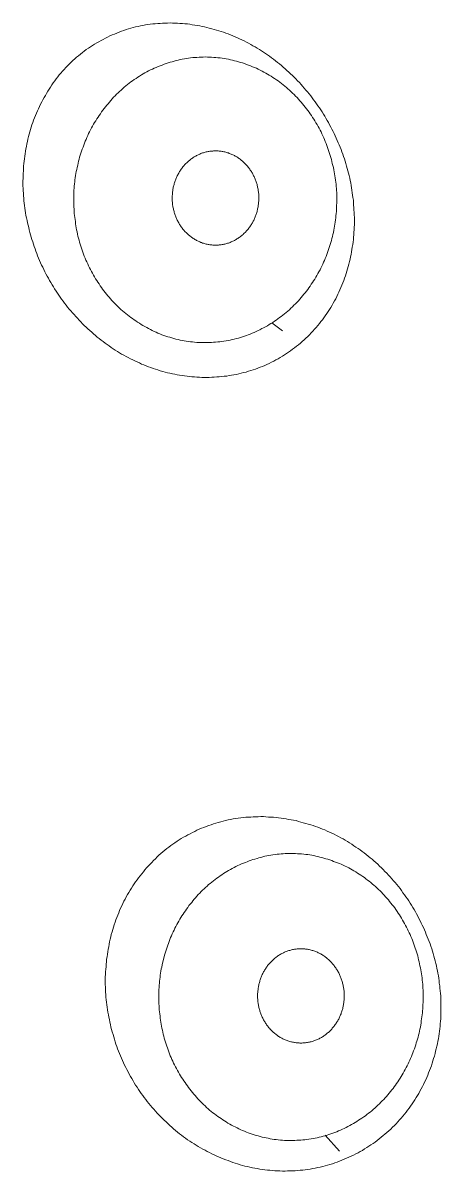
# Model space of a CAD drawing. Extents: x -5208 to -4788, y -2139 to -1842.
# Drawn here: x -4984.87 to -4980.39, y -2042.91 to -2030.6 of the extents above; entities that cross this region are included whole.
import ezdxf

# ---------------------------------------------------------------- set-up
doc = ezdxf.new("R2010")
doc.units = 0
doc.header["$LTSCALE"] = 7
doc.layers.add('Trimetric', color=7, linetype='CONTINUOUS')

msp = doc.modelspace()

# ---------------------------------------------------------------- linework, layer by layer
at = {"layer": 'Trimetric', "color": 0, "linetype": 'Continuous', "lineweight": 18}
for points in [[(-4983.109, -2030.61), (-4983.135, -2030.609), (-4983.162, -2030.607), (-4983.188, -2030.606), (-4983.215, -2030.604), (-4983.241, -2030.603), (-4983.268, -2030.601), (-4983.294, -2030.6), (-4983.321, -2030.602), (-4983.347, -2030.603), (-4983.374, -2030.604), (-4983.401, -2030.605), (-4983.427, -2030.607), (-4983.454, -2030.608), (-4983.48, -2030.611), (-4983.506, -2030.614), (-4983.533, -2030.618), (-4983.559, -2030.622), (-4983.585, -2030.627), (-4983.611, -2030.632), (-4983.637, -2030.637), (-4983.663, -2030.643), (-4983.689, -2030.65), (-4983.715, -2030.657), (-4983.74, -2030.664), (-4983.766, -2030.672), (-4983.791, -2030.68), (-4983.816, -2030.69), (-4983.84, -2030.7), (-4983.865, -2030.71), (-4983.89, -2030.719), (-4983.914, -2030.729), (-4983.939, -2030.739), (-4983.963, -2030.751), (-4983.987, -2030.763), (-4984.01, -2030.776), (-4984.033, -2030.788), (-4984.057, -2030.801), (-4984.08, -2030.814), (-4984.103, -2030.827), (-4984.126, -2030.841), (-4984.148, -2030.855), (-4984.17, -2030.87), (-4984.192, -2030.886), (-4984.213, -2030.902), (-4984.234, -2030.918), (-4984.255, -2030.934), (-4984.275, -2030.951), (-4984.296, -2030.968), (-4984.316, -2030.986), (-4984.335, -2031.004), (-4984.355, -2031.022), (-4984.374, -2031.041), (-4984.392, -2031.06), (-4984.411, -2031.079), (-4984.429, -2031.098), (-4984.447, -2031.118), (-4984.464, -2031.138), (-4984.481, -2031.158), (-4984.498, -2031.179), (-4984.514, -2031.2), (-4984.53, -2031.221), (-4984.546, -2031.243), (-4984.561, -2031.265), (-4984.576, -2031.287), (-4984.59, -2031.309), (-4984.604, -2031.332), (-4984.617, -2031.355), (-4984.63, -2031.378), (-4984.644, -2031.401), (-4984.657, -2031.424), (-4984.67, -2031.447), (-4984.682, -2031.471), (-4984.692, -2031.495), (-4984.703, -2031.52), (-4984.714, -2031.544), (-4984.725, -2031.568), (-4984.736, -2031.592), (-4984.746, -2031.617), (-4984.756, -2031.642), (-4984.765, -2031.667), (-4984.774, -2031.692), (-4984.781, -2031.717), (-4984.789, -2031.743), (-4984.797, -2031.768), (-4984.804, -2031.794), (-4984.811, -2031.819), (-4984.817, -2031.845), (-4984.823, -2031.871), (-4984.829, -2031.897), (-4984.834, -2031.923), (-4984.839, -2031.949), (-4984.843, -2031.976), (-4984.846, -2032.002), (-4984.85, -2032.028), (-4984.853, -2032.055), (-4984.857, -2032.081), (-4984.86, -2032.108), (-4984.863, -2032.134), (-4984.865, -2032.16), (-4984.866, -2032.187), (-4984.867, -2032.214), (-4984.868, -2032.24), (-4984.869, -2032.267), (-4984.87, -2032.293), (-4984.87, -2032.32), (-4984.87, -2032.346), (-4984.869, -2032.373), (-4984.868, -2032.4), (-4984.866, -2032.426), (-4984.865, -2032.453), (-4984.862, -2032.479), (-4984.86, -2032.506), (-4984.857, -2032.532), (-4984.854, -2032.558), (-4984.85, -2032.585), (-4984.846, -2032.611), (-4984.842, -2032.637), (-4984.838, -2032.664), (-4984.833, -2032.69), (-4984.827, -2032.716), (-4984.821, -2032.742), (-4984.815, -2032.767), (-4984.809, -2032.793), (-4984.803, -2032.819), (-4984.797, -2032.845), (-4984.79, -2032.871), (-4984.782, -2032.896), (-4984.774, -2032.921), (-4984.765, -2032.947), (-4984.757, -2032.972), (-4984.749, -2032.997), (-4984.741, -2033.023), (-4984.732, -2033.048), (-4984.723, -2033.073), (-4984.713, -2033.097), (-4984.703, -2033.122), (-4984.692, -2033.146), (-4984.682, -2033.171), (-4984.671, -2033.195), (-4984.659, -2033.219), (-4984.647, -2033.243), (-4984.636, -2033.267), (-4984.624, -2033.29), (-4984.611, -2033.314), (-4984.598, -2033.337), (-4984.585, -2033.36), (-4984.572, -2033.383), (-4984.559, -2033.406), (-4984.545, -2033.429), (-4984.531, -2033.452), (-4984.516, -2033.474), (-4984.502, -2033.496), (-4984.487, -2033.518), (-4984.472, -2033.54), (-4984.456, -2033.562), (-4984.441, -2033.583), (-4984.425, -2033.604), (-4984.408, -2033.625), (-4984.392, -2033.646), (-4984.375, -2033.667), (-4984.358, -2033.687), (-4984.34, -2033.707), (-4984.322, -2033.727), (-4984.304, -2033.746), (-4984.286, -2033.766), (-4984.268, -2033.785), (-4984.25, -2033.805), (-4984.232, -2033.824), (-4984.213, -2033.843), (-4984.193, -2033.861), (-4984.174, -2033.879), (-4984.154, -2033.896), (-4984.134, -2033.914), (-4984.115, -2033.932), (-4984.095, -2033.95), (-4984.074, -2033.967), (-4984.054, -2033.983), (-4984.033, -2034), (-4984.012, -2034.016), (-4983.99, -2034.032), (-4983.969, -2034.047), (-4983.947, -2034.063), (-4983.925, -2034.078), (-4983.903, -2034.093), (-4983.881, -2034.107), (-4983.858, -2034.121), (-4983.835, -2034.135), (-4983.813, -2034.149), (-4983.789, -2034.162), (-4983.766, -2034.174), (-4983.743, -2034.187), (-4983.719, -2034.199), (-4983.695, -2034.211), (-4983.671, -2034.223), (-4983.647, -2034.234), (-4983.623, -2034.245), (-4983.599, -2034.256), (-4983.574, -2034.266), (-4983.549, -2034.276), (-4983.525, -2034.285), (-4983.5, -2034.294), (-4983.475, -2034.303), (-4983.449, -2034.312), (-4983.424, -2034.32), (-4983.399, -2034.328), (-4983.373, -2034.335), (-4983.347, -2034.342), (-4983.322, -2034.349), (-4983.296, -2034.355), (-4983.27, -2034.361), (-4983.244, -2034.366), (-4983.218, -2034.371), (-4983.192, -2034.376), (-4983.165, -2034.38), (-4983.139, -2034.383), (-4983.113, -2034.387), (-4983.086, -2034.39), (-4983.06, -2034.392), (-4983.033, -2034.395), (-4983.007, -2034.397), (-4982.98, -2034.398), (-4982.954, -2034.399), (-4982.927, -2034.4), (-4982.9, -2034.4), (-4982.874, -2034.399), (-4982.847, -2034.398), (-4982.821, -2034.397), (-4982.794, -2034.395), (-4982.768, -2034.393), (-4982.741, -2034.391), (-4982.715, -2034.388), (-4982.688, -2034.385), (-4982.662, -2034.381), (-4982.636, -2034.377), (-4982.61, -2034.372), (-4982.584, -2034.367), (-4982.558, -2034.361), (-4982.532, -2034.355), (-4982.506, -2034.348), (-4982.48, -2034.342), (-4982.455, -2034.334), (-4982.429, -2034.326), (-4982.404, -2034.319), (-4982.379, -2034.31), (-4982.354, -2034.3), (-4982.329, -2034.291), (-4982.304, -2034.281), (-4982.28, -2034.271), (-4982.256, -2034.26), (-4982.231, -2034.249), (-4982.208, -2034.237), (-4982.184, -2034.225), (-4982.16, -2034.213), (-4982.137, -2034.2), (-4982.114, -2034.187), (-4982.091, -2034.173), (-4982.069, -2034.159), (-4982.047, -2034.144), (-4982.024, -2034.13), (-4982.003, -2034.114), (-4981.981, -2034.098), (-4981.96, -2034.083), (-4981.939, -2034.066), (-4981.918, -2034.049), (-4981.898, -2034.032), (-4981.878, -2034.015), (-4981.858, -2033.997), (-4981.839, -2033.979), (-4981.819, -2033.961), (-4981.8, -2033.942), (-4981.782, -2033.923), (-4981.764, -2033.904), (-4981.746, -2033.884), (-4981.728, -2033.864), (-4981.711, -2033.844), (-4981.694, -2033.823), (-4981.678, -2033.802), (-4981.662, -2033.781), (-4981.646, -2033.76), (-4981.631, -2033.738), (-4981.616, -2033.716), (-4981.601, -2033.694), (-4981.587, -2033.672), (-4981.573, -2033.649), (-4981.559, -2033.626), (-4981.546, -2033.603), (-4981.533, -2033.58), (-4981.52, -2033.556), (-4981.508, -2033.533), (-4981.497, -2033.509), (-4981.485, -2033.485), (-4981.474, -2033.461), (-4981.464, -2033.436), (-4981.453, -2033.412), (-4981.443, -2033.387), (-4981.434, -2033.362), (-4981.425, -2033.337), (-4981.416, -2033.312), (-4981.408, -2033.287), (-4981.4, -2033.261), (-4981.392, -2033.236), (-4981.385, -2033.21), (-4981.379, -2033.185), (-4981.372, -2033.159), (-4981.366, -2033.133), (-4981.36, -2033.107), (-4981.355, -2033.081), (-4981.35, -2033.055), (-4981.346, -2033.029), (-4981.342, -2033.002), (-4981.338, -2032.976), (-4981.334, -2032.95), (-4981.331, -2032.923), (-4981.329, -2032.897), (-4981.326, -2032.87), (-4981.324, -2032.844), (-4981.322, -2032.817), (-4981.321, -2032.791), (-4981.32, -2032.764), (-4981.32, -2032.737), (-4981.32, -2032.711), (-4981.32, -2032.684), (-4981.321, -2032.658), (-4981.323, -2032.631), (-4981.324, -2032.605), (-4981.326, -2032.578), (-4981.328, -2032.552), (-4981.329, -2032.525), (-4981.331, -2032.499), (-4981.335, -2032.472), (-4981.339, -2032.446), (-4981.343, -2032.42), (-4981.347, -2032.393), (-4981.351, -2032.367), (-4981.355, -2032.341), (-4981.359, -2032.315), (-4981.364, -2032.289), (-4981.37, -2032.263), (-4981.376, -2032.237), (-4981.382, -2032.211), (-4981.389, -2032.185), (-4981.396, -2032.159), (-4981.403, -2032.134), (-4981.41, -2032.108), (-4981.418, -2032.083), (-4981.426, -2032.057), (-4981.435, -2032.032), (-4981.443, -2032.007), (-4981.453, -2031.982), (-4981.462, -2031.957), (-4981.472, -2031.933), (-4981.483, -2031.908), (-4981.493, -2031.884), (-4981.504, -2031.86), (-4981.515, -2031.835), (-4981.525, -2031.811), (-4981.536, -2031.786), (-4981.548, -2031.763), (-4981.561, -2031.74), (-4981.573, -2031.716), (-4981.586, -2031.693), (-4981.598, -2031.669), (-4981.611, -2031.646), (-4981.624, -2031.622), (-4981.637, -2031.6), (-4981.651, -2031.577), (-4981.665, -2031.554), (-4981.68, -2031.532), (-4981.695, -2031.51), (-4981.71, -2031.488), (-4981.725, -2031.466), (-4981.741, -2031.445), (-4981.756, -2031.423), (-4981.772, -2031.402), (-4981.788, -2031.381), (-4981.805, -2031.36), (-4981.822, -2031.34), (-4981.839, -2031.319), (-4981.856, -2031.299), (-4981.874, -2031.279), (-4981.891, -2031.259), (-4981.909, -2031.239), (-4981.928, -2031.22), (-4981.946, -2031.201), (-4981.965, -2031.182), (-4981.984, -2031.164), (-4982.003, -2031.145), (-4982.022, -2031.127), (-4982.042, -2031.109), (-4982.062, -2031.091), (-4982.082, -2031.074), (-4982.102, -2031.056), (-4982.122, -2031.039), (-4982.143, -2031.023), (-4982.164, -2031.006), (-4982.185, -2030.99), (-4982.206, -2030.974), (-4982.228, -2030.958), (-4982.249, -2030.943), (-4982.271, -2030.928), (-4982.294, -2030.914), (-4982.316, -2030.899), (-4982.338, -2030.884), (-4982.361, -2030.871), (-4982.384, -2030.857), (-4982.407, -2030.844), (-4982.43, -2030.831), (-4982.453, -2030.818), (-4982.477, -2030.806), (-4982.5, -2030.793), (-4982.524, -2030.782), (-4982.549, -2030.771), (-4982.573, -2030.759), (-4982.597, -2030.749), (-4982.621, -2030.738), (-4982.646, -2030.728), (-4982.671, -2030.718), (-4982.696, -2030.709), (-4982.721, -2030.7), (-4982.746, -2030.691), (-4982.771, -2030.684), (-4982.797, -2030.677), (-4982.822, -2030.67), (-4982.848, -2030.663), (-4982.874, -2030.656), (-4982.899, -2030.649), (-4982.925, -2030.642), (-4982.951, -2030.637), (-4982.977, -2030.632), (-4983.004, -2030.628), (-4983.03, -2030.624), (-4983.056, -2030.619), (-4983.082, -2030.615)], [(-4982.919, -2034.027), (-4982.941, -2034.027), (-4982.964, -2034.026), (-4982.987, -2034.025), (-4983.009, -2034.024), (-4983.031, -2034.022), (-4983.054, -2034.02), (-4983.076, -2034.017), (-4983.099, -2034.014), (-4983.121, -2034.011), (-4983.143, -2034.007), (-4983.165, -2034.003), (-4983.187, -2033.999), (-4983.209, -2033.994), (-4983.231, -2033.988), (-4983.253, -2033.983), (-4983.275, -2033.977), (-4983.296, -2033.97), (-4983.318, -2033.964), (-4983.339, -2033.957), (-4983.361, -2033.949), (-4983.382, -2033.942), (-4983.403, -2033.933), (-4983.424, -2033.925), (-4983.444, -2033.916), (-4983.465, -2033.907), (-4983.485, -2033.896), (-4983.505, -2033.886), (-4983.525, -2033.876), (-4983.545, -2033.865), (-4983.565, -2033.855), (-4983.585, -2033.844), (-4983.604, -2033.832), (-4983.623, -2033.82), (-4983.642, -2033.807), (-4983.661, -2033.795), (-4983.679, -2033.783), (-4983.698, -2033.77), (-4983.716, -2033.757), (-4983.734, -2033.744), (-4983.752, -2033.73), (-4983.77, -2033.715), (-4983.787, -2033.701), (-4983.804, -2033.686), (-4983.821, -2033.671), (-4983.837, -2033.656), (-4983.854, -2033.64), (-4983.87, -2033.625), (-4983.885, -2033.608), (-4983.901, -2033.592), (-4983.917, -2033.576), (-4983.931, -2033.559), (-4983.946, -2033.541), (-4983.96, -2033.524), (-4983.974, -2033.507), (-4983.989, -2033.489), (-4984.003, -2033.472), (-4984.017, -2033.454), (-4984.029, -2033.435), (-4984.042, -2033.417), (-4984.055, -2033.398), (-4984.067, -2033.379), (-4984.08, -2033.361), (-4984.092, -2033.342), (-4984.104, -2033.323), (-4984.115, -2033.303), (-4984.126, -2033.284), (-4984.137, -2033.264), (-4984.148, -2033.244), (-4984.158, -2033.224), (-4984.168, -2033.203), (-4984.177, -2033.183), (-4984.187, -2033.162), (-4984.196, -2033.142), (-4984.204, -2033.121), (-4984.213, -2033.1), (-4984.221, -2033.079), (-4984.229, -2033.058), (-4984.236, -2033.037), (-4984.244, -2033.015), (-4984.25, -2032.994), (-4984.257, -2032.972), (-4984.264, -2032.951), (-4984.27, -2032.929), (-4984.276, -2032.907), (-4984.281, -2032.885), (-4984.286, -2032.864), (-4984.291, -2032.841), (-4984.296, -2032.819), (-4984.3, -2032.797), (-4984.303, -2032.775), (-4984.306, -2032.753), (-4984.309, -2032.73), (-4984.312, -2032.708), (-4984.315, -2032.686), (-4984.318, -2032.663), (-4984.321, -2032.641), (-4984.322, -2032.618), (-4984.323, -2032.596), (-4984.324, -2032.573), (-4984.325, -2032.551), (-4984.326, -2032.528), (-4984.327, -2032.506), (-4984.327, -2032.483), (-4984.327, -2032.461), (-4984.326, -2032.438), (-4984.326, -2032.416), (-4984.324, -2032.393), (-4984.323, -2032.371), (-4984.321, -2032.348), (-4984.319, -2032.326), (-4984.316, -2032.303), (-4984.314, -2032.281), (-4984.311, -2032.259), (-4984.307, -2032.236), (-4984.303, -2032.214), (-4984.299, -2032.192), (-4984.294, -2032.17), (-4984.289, -2032.148), (-4984.284, -2032.126), (-4984.279, -2032.104), (-4984.274, -2032.082), (-4984.269, -2032.06), (-4984.263, -2032.039), (-4984.256, -2032.017), (-4984.249, -2031.996), (-4984.242, -2031.974), (-4984.235, -2031.953), (-4984.227, -2031.932), (-4984.22, -2031.91), (-4984.212, -2031.889), (-4984.204, -2031.868), (-4984.195, -2031.848), (-4984.186, -2031.827), (-4984.177, -2031.806), (-4984.167, -2031.786), (-4984.157, -2031.766), (-4984.146, -2031.746), (-4984.136, -2031.726), (-4984.125, -2031.706), (-4984.114, -2031.686), (-4984.103, -2031.667), (-4984.091, -2031.648), (-4984.079, -2031.629), (-4984.066, -2031.61), (-4984.053, -2031.592), (-4984.041, -2031.573), (-4984.028, -2031.554), (-4984.015, -2031.536), (-4984.002, -2031.518), (-4983.987, -2031.5), (-4983.973, -2031.483), (-4983.959, -2031.466), (-4983.944, -2031.449), (-4983.93, -2031.431), (-4983.915, -2031.414), (-4983.9, -2031.397), (-4983.884, -2031.381), (-4983.868, -2031.365), (-4983.852, -2031.35), (-4983.836, -2031.334), (-4983.819, -2031.319), (-4983.802, -2031.304), (-4983.785, -2031.289), (-4983.768, -2031.275), (-4983.75, -2031.261), (-4983.732, -2031.247), (-4983.714, -2031.233), (-4983.696, -2031.22), (-4983.678, -2031.207), (-4983.659, -2031.194), (-4983.641, -2031.182), (-4983.621, -2031.17), (-4983.602, -2031.158), (-4983.583, -2031.146), (-4983.563, -2031.135), (-4983.544, -2031.124), (-4983.524, -2031.114), (-4983.503, -2031.104), (-4983.483, -2031.094), (-4983.463, -2031.084), (-4983.442, -2031.076), (-4983.421, -2031.068), (-4983.4, -2031.059), (-4983.379, -2031.051), (-4983.358, -2031.043), (-4983.337, -2031.035), (-4983.315, -2031.028), (-4983.294, -2031.022), (-4983.272, -2031.016), (-4983.25, -2031.01), (-4983.228, -2031.004), (-4983.207, -2030.998), (-4983.185, -2030.993), (-4983.163, -2030.989), (-4983.141, -2030.985), (-4983.118, -2030.981), (-4983.096, -2030.978), (-4983.074, -2030.975), (-4983.051, -2030.972), (-4983.029, -2030.971), (-4983.006, -2030.969), (-4982.984, -2030.967), (-4982.961, -2030.966), (-4982.939, -2030.966), (-4982.916, -2030.965), (-4982.894, -2030.966), (-4982.871, -2030.967), (-4982.849, -2030.967), (-4982.826, -2030.969), (-4982.804, -2030.971), (-4982.781, -2030.973), (-4982.759, -2030.975), (-4982.737, -2030.978), (-4982.714, -2030.982), (-4982.692, -2030.985), (-4982.67, -2030.989), (-4982.648, -2030.994), (-4982.626, -2030.999), (-4982.604, -2031.005), (-4982.582, -2031.011), (-4982.561, -2031.017), (-4982.539, -2031.023), (-4982.517, -2031.029), (-4982.496, -2031.036), (-4982.475, -2031.044), (-4982.454, -2031.053), (-4982.433, -2031.061), (-4982.412, -2031.069), (-4982.391, -2031.077), (-4982.37, -2031.086), (-4982.35, -2031.095), (-4982.329, -2031.105), (-4982.309, -2031.116), (-4982.289, -2031.126), (-4982.27, -2031.137), (-4982.25, -2031.148), (-4982.231, -2031.16), (-4982.212, -2031.172), (-4982.193, -2031.184), (-4982.174, -2031.196), (-4982.155, -2031.209), (-4982.137, -2031.222), (-4982.119, -2031.236), (-4982.101, -2031.249), (-4982.083, -2031.263), (-4982.066, -2031.277), (-4982.048, -2031.292), (-4982.031, -2031.306), (-4982.014, -2031.321), (-4981.998, -2031.337), (-4981.982, -2031.352), (-4981.965, -2031.368), (-4981.95, -2031.384), (-4981.934, -2031.4), (-4981.918, -2031.417), (-4981.904, -2031.434), (-4981.889, -2031.451), (-4981.874, -2031.468), (-4981.86, -2031.485), (-4981.846, -2031.503), (-4981.832, -2031.52), (-4981.818, -2031.539), (-4981.805, -2031.557), (-4981.792, -2031.575), (-4981.779, -2031.594), (-4981.767, -2031.613), (-4981.755, -2031.632), (-4981.743, -2031.651), (-4981.731, -2031.67), (-4981.72, -2031.69), (-4981.709, -2031.709), (-4981.698, -2031.729), (-4981.688, -2031.749), (-4981.677, -2031.769), (-4981.667, -2031.789), (-4981.658, -2031.81), (-4981.648, -2031.83), (-4981.639, -2031.851), (-4981.631, -2031.872), (-4981.622, -2031.892), (-4981.614, -2031.913), (-4981.607, -2031.935), (-4981.6, -2031.956), (-4981.593, -2031.978), (-4981.586, -2031.999), (-4981.579, -2032.02), (-4981.572, -2032.042), (-4981.566, -2032.064), (-4981.561, -2032.086), (-4981.556, -2032.107), (-4981.551, -2032.129), (-4981.545, -2032.151), (-4981.54, -2032.173), (-4981.535, -2032.195), (-4981.531, -2032.218), (-4981.528, -2032.24), (-4981.524, -2032.262), (-4981.521, -2032.284), (-4981.519, -2032.307), (-4981.516, -2032.329), (-4981.514, -2032.352), (-4981.512, -2032.374), (-4981.511, -2032.397), (-4981.509, -2032.419), (-4981.509, -2032.442), (-4981.508, -2032.464), (-4981.508, -2032.487), (-4981.508, -2032.509), (-4981.509, -2032.532), (-4981.51, -2032.554), (-4981.511, -2032.577), (-4981.512, -2032.599), (-4981.513, -2032.622), (-4981.514, -2032.644), (-4981.517, -2032.667), (-4981.52, -2032.689), (-4981.523, -2032.711), (-4981.526, -2032.734), (-4981.529, -2032.756), (-4981.532, -2032.778), (-4981.536, -2032.801), (-4981.54, -2032.823), (-4981.544, -2032.845), (-4981.549, -2032.867), (-4981.555, -2032.889), (-4981.56, -2032.911), (-4981.566, -2032.932), (-4981.572, -2032.954), (-4981.579, -2032.976), (-4981.585, -2032.997), (-4981.592, -2033.019), (-4981.6, -2033.04), (-4981.607, -2033.061), (-4981.615, -2033.082), (-4981.623, -2033.103), (-4981.632, -2033.124), (-4981.64, -2033.145), (-4981.649, -2033.166), (-4981.659, -2033.186), (-4981.668, -2033.206), (-4981.678, -2033.227), (-4981.688, -2033.247), (-4981.699, -2033.267), (-4981.71, -2033.287), (-4981.721, -2033.306), (-4981.732, -2033.326), (-4981.744, -2033.345), (-4981.756, -2033.364), (-4981.769, -2033.382), (-4981.782, -2033.401), (-4981.794, -2033.42), (-4981.807, -2033.438), (-4981.82, -2033.457), (-4981.833, -2033.475), (-4981.848, -2033.492), (-4981.862, -2033.509), (-4981.877, -2033.527), (-4981.891, -2033.544), (-4981.905, -2033.561), (-4981.92, -2033.579), (-4981.936, -2033.595), (-4981.951, -2033.611), (-4981.967, -2033.627), (-4981.983, -2033.643), (-4982, -2033.658), (-4982.016, -2033.674), (-4982.033, -2033.689), (-4982.05, -2033.703), (-4982.067, -2033.718), (-4982.085, -2033.732), (-4982.103, -2033.746), (-4982.121, -2033.759), (-4982.139, -2033.773), (-4982.158, -2033.785), (-4982.177, -2033.797), (-4982.195, -2033.81), (-4982.214, -2033.822), (-4982.233, -2033.834), (-4982.252, -2033.846), (-4982.272, -2033.857), (-4982.292, -2033.867), (-4982.312, -2033.877), (-4982.332, -2033.888), (-4982.352, -2033.898), (-4982.372, -2033.908), (-4982.393, -2033.918), (-4982.414, -2033.926), (-4982.435, -2033.935), (-4982.456, -2033.943), (-4982.477, -2033.951), (-4982.498, -2033.958), (-4982.52, -2033.965), (-4982.541, -2033.971), (-4982.563, -2033.978), (-4982.584, -2033.984), (-4982.606, -2033.989), (-4982.628, -2033.994), (-4982.65, -2033.999), (-4982.673, -2034.003), (-4982.695, -2034.006), (-4982.717, -2034.01), (-4982.739, -2034.014), (-4982.762, -2034.017), (-4982.784, -2034.02), (-4982.806, -2034.021), (-4982.829, -2034.023), (-4982.851, -2034.024), (-4982.874, -2034.025), (-4982.896, -2034.026)], [(-4982.808, -2032.982), (-4982.797, -2032.982), (-4982.787, -2032.981), (-4982.777, -2032.981), (-4982.767, -2032.98), (-4982.757, -2032.979), (-4982.747, -2032.977), (-4982.737, -2032.976), (-4982.727, -2032.974), (-4982.717, -2032.973), (-4982.708, -2032.97), (-4982.698, -2032.968), (-4982.688, -2032.965), (-4982.678, -2032.962), (-4982.669, -2032.959), (-4982.659, -2032.956), (-4982.65, -2032.952), (-4982.641, -2032.948), (-4982.631, -2032.944), (-4982.622, -2032.94), (-4982.613, -2032.935), (-4982.604, -2032.931), (-4982.595, -2032.926), (-4982.586, -2032.921), (-4982.578, -2032.916), (-4982.57, -2032.91), (-4982.561, -2032.905), (-4982.553, -2032.899), (-4982.545, -2032.893), (-4982.537, -2032.887), (-4982.529, -2032.881), (-4982.521, -2032.874), (-4982.513, -2032.868), (-4982.506, -2032.861), (-4982.499, -2032.854), (-4982.491, -2032.847), (-4982.484, -2032.839), (-4982.478, -2032.832), (-4982.471, -2032.824), (-4982.465, -2032.817), (-4982.458, -2032.809), (-4982.452, -2032.801), (-4982.446, -2032.793), (-4982.44, -2032.785), (-4982.434, -2032.776), (-4982.429, -2032.768), (-4982.423, -2032.76), (-4982.418, -2032.751), (-4982.413, -2032.742), (-4982.408, -2032.733), (-4982.403, -2032.725), (-4982.398, -2032.716), (-4982.394, -2032.706), (-4982.39, -2032.697), (-4982.386, -2032.688), (-4982.382, -2032.679), (-4982.378, -2032.669), (-4982.375, -2032.66), (-4982.372, -2032.65), (-4982.369, -2032.641), (-4982.366, -2032.631), (-4982.363, -2032.621), (-4982.36, -2032.611), (-4982.358, -2032.602), (-4982.356, -2032.592), (-4982.354, -2032.582), (-4982.352, -2032.572), (-4982.351, -2032.562), (-4982.349, -2032.552), (-4982.348, -2032.542), (-4982.347, -2032.532), (-4982.346, -2032.522), (-4982.345, -2032.512), (-4982.345, -2032.502), (-4982.344, -2032.492), (-4982.344, -2032.482), (-4982.344, -2032.472), (-4982.344, -2032.462), (-4982.344, -2032.451), (-4982.345, -2032.441), (-4982.345, -2032.431), (-4982.346, -2032.421), (-4982.348, -2032.411), (-4982.349, -2032.401), (-4982.35, -2032.391), (-4982.352, -2032.381), (-4982.354, -2032.371), (-4982.356, -2032.362), (-4982.359, -2032.352), (-4982.361, -2032.342), (-4982.363, -2032.332), (-4982.366, -2032.322), (-4982.369, -2032.313), (-4982.372, -2032.303), (-4982.375, -2032.294), (-4982.379, -2032.284), (-4982.382, -2032.275), (-4982.386, -2032.265), (-4982.39, -2032.256), (-4982.394, -2032.247), (-4982.399, -2032.238), (-4982.403, -2032.229), (-4982.408, -2032.22), (-4982.413, -2032.211), (-4982.418, -2032.202), (-4982.423, -2032.194), (-4982.429, -2032.185), (-4982.435, -2032.177), (-4982.44, -2032.169), (-4982.446, -2032.16), (-4982.452, -2032.152), (-4982.458, -2032.145), (-4982.465, -2032.137), (-4982.471, -2032.129), (-4982.478, -2032.121), (-4982.485, -2032.114), (-4982.492, -2032.107), (-4982.499, -2032.1), (-4982.506, -2032.093), (-4982.514, -2032.086), (-4982.521, -2032.079), (-4982.529, -2032.073), (-4982.537, -2032.067), (-4982.545, -2032.06), (-4982.553, -2032.054), (-4982.561, -2032.049), (-4982.57, -2032.043), (-4982.578, -2032.037), (-4982.587, -2032.032), (-4982.596, -2032.027), (-4982.604, -2032.022), (-4982.613, -2032.018), (-4982.622, -2032.013), (-4982.632, -2032.009), (-4982.641, -2032.005), (-4982.65, -2032.002), (-4982.66, -2031.998), (-4982.669, -2031.994), (-4982.679, -2031.991), (-4982.688, -2031.989), (-4982.698, -2031.986), (-4982.708, -2031.983), (-4982.718, -2031.981), (-4982.728, -2031.979), (-4982.737, -2031.977), (-4982.747, -2031.975), (-4982.757, -2031.974), (-4982.767, -2031.973), (-4982.778, -2031.972), (-4982.788, -2031.971), (-4982.798, -2031.971), (-4982.808, -2031.971), (-4982.818, -2031.971), (-4982.828, -2031.972), (-4982.838, -2031.973), (-4982.848, -2031.973), (-4982.858, -2031.974), (-4982.868, -2031.976), (-4982.878, -2031.977), (-4982.888, -2031.979), (-4982.898, -2031.981), (-4982.908, -2031.983), (-4982.918, -2031.985), (-4982.927, -2031.988), (-4982.937, -2031.991), (-4982.947, -2031.994), (-4982.956, -2031.997), (-4982.965, -2032.001), (-4982.975, -2032.005), (-4982.984, -2032.009), (-4982.993, -2032.013), (-4983.002, -2032.017), (-4983.011, -2032.022), (-4983.02, -2032.027), (-4983.029, -2032.032), (-4983.038, -2032.037), (-4983.046, -2032.043), (-4983.054, -2032.048), (-4983.063, -2032.054), (-4983.071, -2032.06), (-4983.079, -2032.066), (-4983.086, -2032.073), (-4983.094, -2032.079), (-4983.102, -2032.085), (-4983.109, -2032.093), (-4983.116, -2032.1), (-4983.124, -2032.107), (-4983.131, -2032.114), (-4983.138, -2032.121), (-4983.145, -2032.129), (-4983.151, -2032.136), (-4983.157, -2032.144), (-4983.164, -2032.152), (-4983.17, -2032.16), (-4983.176, -2032.168), (-4983.181, -2032.177), (-4983.187, -2032.185), (-4983.192, -2032.193), (-4983.197, -2032.202), (-4983.202, -2032.211), (-4983.207, -2032.22), (-4983.212, -2032.229), (-4983.217, -2032.238), (-4983.221, -2032.247), (-4983.225, -2032.256), (-4983.229, -2032.265), (-4983.233, -2032.275), (-4983.237, -2032.284), (-4983.24, -2032.293), (-4983.244, -2032.303), (-4983.247, -2032.313), (-4983.25, -2032.322), (-4983.252, -2032.332), (-4983.255, -2032.342), (-4983.257, -2032.351), (-4983.26, -2032.361), (-4983.262, -2032.371), (-4983.263, -2032.381), (-4983.265, -2032.391), (-4983.266, -2032.401), (-4983.267, -2032.411), (-4983.269, -2032.421), (-4983.27, -2032.431), (-4983.27, -2032.441), (-4983.271, -2032.451), (-4983.271, -2032.461), (-4983.272, -2032.471), (-4983.272, -2032.482), (-4983.271, -2032.492), (-4983.271, -2032.502), (-4983.271, -2032.512), (-4983.27, -2032.522), (-4983.269, -2032.532), (-4983.268, -2032.542), (-4983.267, -2032.552), (-4983.265, -2032.562), (-4983.263, -2032.572), (-4983.261, -2032.582), (-4983.259, -2032.592), (-4983.257, -2032.601), (-4983.255, -2032.611), (-4983.252, -2032.621), (-4983.249, -2032.631), (-4983.247, -2032.64), (-4983.243, -2032.65), (-4983.24, -2032.659), (-4983.237, -2032.669), (-4983.233, -2032.678), (-4983.229, -2032.688), (-4983.225, -2032.697), (-4983.221, -2032.706), (-4983.217, -2032.715), (-4983.212, -2032.724), (-4983.207, -2032.733), (-4983.202, -2032.742), (-4983.197, -2032.751), (-4983.192, -2032.759), (-4983.187, -2032.768), (-4983.181, -2032.776), (-4983.175, -2032.785), (-4983.169, -2032.793), (-4983.163, -2032.801), (-4983.157, -2032.809), (-4983.151, -2032.817), (-4983.144, -2032.824), (-4983.138, -2032.832), (-4983.131, -2032.839), (-4983.123, -2032.846), (-4983.116, -2032.853), (-4983.109, -2032.86), (-4983.102, -2032.867), (-4983.094, -2032.874), (-4983.086, -2032.88), (-4983.078, -2032.886), (-4983.07, -2032.893), (-4983.062, -2032.899), (-4983.054, -2032.905), (-4983.046, -2032.91), (-4983.037, -2032.916), (-4983.029, -2032.921), (-4983.02, -2032.926), (-4983.011, -2032.931), (-4983.002, -2032.935), (-4982.993, -2032.94), (-4982.984, -2032.944), (-4982.975, -2032.948), (-4982.965, -2032.952), (-4982.956, -2032.955), (-4982.946, -2032.959), (-4982.937, -2032.962), (-4982.927, -2032.965), (-4982.917, -2032.968), (-4982.908, -2032.97), (-4982.898, -2032.972), (-4982.888, -2032.974), (-4982.878, -2032.976), (-4982.868, -2032.977), (-4982.858, -2032.979), (-4982.848, -2032.98), (-4982.838, -2032.981), (-4982.828, -2032.981), (-4982.818, -2032.982)], [(-4982.132, -2039.119), (-4982.159, -2039.117), (-4982.186, -2039.115), (-4982.213, -2039.113), (-4982.24, -2039.112), (-4982.268, -2039.11), (-4982.295, -2039.108), (-4982.322, -2039.108), (-4982.349, -2039.109), (-4982.376, -2039.11), (-4982.403, -2039.111), (-4982.43, -2039.112), (-4982.457, -2039.113), (-4982.484, -2039.114), (-4982.511, -2039.117), (-4982.538, -2039.121), (-4982.565, -2039.124), (-4982.592, -2039.128), (-4982.619, -2039.133), (-4982.646, -2039.138), (-4982.672, -2039.143), (-4982.699, -2039.149), (-4982.725, -2039.155), (-4982.751, -2039.162), (-4982.778, -2039.169), (-4982.804, -2039.177), (-4982.829, -2039.185), (-4982.855, -2039.194), (-4982.88, -2039.204), (-4982.906, -2039.214), (-4982.931, -2039.223), (-4982.956, -2039.233), (-4982.982, -2039.243), (-4983.006, -2039.254), (-4983.03, -2039.266), (-4983.055, -2039.279), (-4983.079, -2039.291), (-4983.103, -2039.303), (-4983.127, -2039.316), (-4983.151, -2039.329), (-4983.174, -2039.343), (-4983.197, -2039.357), (-4983.22, -2039.372), (-4983.243, -2039.387), (-4983.265, -2039.402), (-4983.287, -2039.418), (-4983.308, -2039.435), (-4983.33, -2039.451), (-4983.351, -2039.468), (-4983.372, -2039.485), (-4983.393, -2039.503), (-4983.413, -2039.521), (-4983.433, -2039.54), (-4983.452, -2039.559), (-4983.471, -2039.578), (-4983.49, -2039.598), (-4983.509, -2039.617), (-4983.528, -2039.637), (-4983.547, -2039.656), (-4983.563, -2039.677), (-4983.58, -2039.699), (-4983.597, -2039.72), (-4983.614, -2039.741), (-4983.631, -2039.763), (-4983.648, -2039.784), (-4983.664, -2039.806), (-4983.679, -2039.828), (-4983.694, -2039.851), (-4983.709, -2039.874), (-4983.723, -2039.897), (-4983.737, -2039.92), (-4983.75, -2039.943), (-4983.763, -2039.967), (-4983.776, -2039.991), (-4983.789, -2040.015), (-4983.801, -2040.04), (-4983.812, -2040.064), (-4983.824, -2040.089), (-4983.835, -2040.114), (-4983.845, -2040.139), (-4983.855, -2040.164), (-4983.865, -2040.189), (-4983.874, -2040.215), (-4983.884, -2040.24), (-4983.893, -2040.266), (-4983.901, -2040.292), (-4983.909, -2040.318), (-4983.916, -2040.344), (-4983.924, -2040.37), (-4983.93, -2040.396), (-4983.937, -2040.422), (-4983.943, -2040.449), (-4983.947, -2040.476), (-4983.952, -2040.502), (-4983.957, -2040.529), (-4983.961, -2040.556), (-4983.966, -2040.583), (-4983.97, -2040.609), (-4983.974, -2040.636), (-4983.976, -2040.663), (-4983.978, -2040.69), (-4983.98, -2040.717), (-4983.982, -2040.744), (-4983.985, -2040.772), (-4983.987, -2040.799), (-4983.988, -2040.826), (-4983.988, -2040.853), (-4983.988, -2040.88), (-4983.988, -2040.907), (-4983.987, -2040.934), (-4983.986, -2040.961), (-4983.985, -2040.988), (-4983.983, -2041.016), (-4983.981, -2041.043), (-4983.978, -2041.07), (-4983.976, -2041.097), (-4983.972, -2041.124), (-4983.969, -2041.15), (-4983.965, -2041.177), (-4983.96, -2041.204), (-4983.955, -2041.231), (-4983.949, -2041.257), (-4983.944, -2041.284), (-4983.939, -2041.31), (-4983.934, -2041.337), (-4983.928, -2041.364), (-4983.921, -2041.39), (-4983.913, -2041.416), (-4983.905, -2041.442), (-4983.898, -2041.468), (-4983.89, -2041.494), (-4983.882, -2041.52), (-4983.874, -2041.546), (-4983.865, -2041.571), (-4983.856, -2041.597), (-4983.846, -2041.622), (-4983.836, -2041.648), (-4983.826, -2041.673), (-4983.815, -2041.698), (-4983.804, -2041.722), (-4983.793, -2041.747), (-4983.781, -2041.771), (-4983.77, -2041.796), (-4983.757, -2041.82), (-4983.745, -2041.844), (-4983.732, -2041.868), (-4983.719, -2041.892), (-4983.705, -2041.915), (-4983.691, -2041.939), (-4983.678, -2041.962), (-4983.663, -2041.985), (-4983.648, -2042.008), (-4983.634, -2042.031), (-4983.619, -2042.053), (-4983.603, -2042.075), (-4983.587, -2042.098), (-4983.571, -2042.119), (-4983.555, -2042.141), (-4983.538, -2042.162), (-4983.521, -2042.184), (-4983.504, -2042.204), (-4983.485, -2042.225), (-4983.467, -2042.245), (-4983.449, -2042.265), (-4983.431, -2042.285), (-4983.413, -2042.305), (-4983.395, -2042.325), (-4983.375, -2042.345), (-4983.356, -2042.363), (-4983.336, -2042.381), (-4983.316, -2042.4), (-4983.296, -2042.418), (-4983.276, -2042.437), (-4983.256, -2042.455), (-4983.235, -2042.473), (-4983.214, -2042.49), (-4983.193, -2042.507), (-4983.171, -2042.523), (-4983.149, -2042.539), (-4983.128, -2042.555), (-4983.106, -2042.571), (-4983.083, -2042.587), (-4983.061, -2042.602), (-4983.038, -2042.616), (-4983.015, -2042.631), (-4982.992, -2042.645), (-4982.968, -2042.659), (-4982.945, -2042.672), (-4982.92, -2042.684), (-4982.896, -2042.696), (-4982.872, -2042.708), (-4982.848, -2042.721), (-4982.823, -2042.733), (-4982.799, -2042.745), (-4982.774, -2042.756), (-4982.749, -2042.766), (-4982.724, -2042.776), (-4982.698, -2042.785), (-4982.673, -2042.795), (-4982.648, -2042.805), (-4982.622, -2042.814), (-4982.597, -2042.823), (-4982.571, -2042.831), (-4982.545, -2042.839), (-4982.519, -2042.846), (-4982.492, -2042.853), (-4982.466, -2042.859), (-4982.439, -2042.866), (-4982.413, -2042.871), (-4982.386, -2042.876), (-4982.36, -2042.881), (-4982.333, -2042.886), (-4982.306, -2042.889), (-4982.279, -2042.893), (-4982.252, -2042.896), (-4982.225, -2042.899), (-4982.198, -2042.901), (-4982.171, -2042.904), (-4982.144, -2042.905), (-4982.117, -2042.906), (-4982.09, -2042.907), (-4982.063, -2042.907), (-4982.035, -2042.906), (-4982.008, -2042.906), (-4981.981, -2042.905), (-4981.954, -2042.903), (-4981.927, -2042.901), (-4981.9, -2042.899), (-4981.873, -2042.896), (-4981.846, -2042.893), (-4981.819, -2042.889), (-4981.792, -2042.885), (-4981.766, -2042.88), (-4981.739, -2042.875), (-4981.712, -2042.87), (-4981.686, -2042.864), (-4981.659, -2042.857), (-4981.633, -2042.851), (-4981.607, -2042.843), (-4981.581, -2042.836), (-4981.555, -2042.828), (-4981.529, -2042.819), (-4981.504, -2042.81), (-4981.478, -2042.801), (-4981.453, -2042.791), (-4981.428, -2042.781), (-4981.403, -2042.77), (-4981.378, -2042.759), (-4981.353, -2042.748), (-4981.329, -2042.736), (-4981.305, -2042.724), (-4981.281, -2042.711), (-4981.257, -2042.698), (-4981.233, -2042.685), (-4981.211, -2042.67), (-4981.188, -2042.655), (-4981.165, -2042.64), (-4981.142, -2042.625), (-4981.12, -2042.61), (-4981.097, -2042.596), (-4981.076, -2042.579), (-4981.055, -2042.562), (-4981.034, -2042.545), (-4981.013, -2042.527), (-4980.992, -2042.51), (-4980.971, -2042.493), (-4980.95, -2042.475), (-4980.93, -2042.457), (-4980.911, -2042.438), (-4980.891, -2042.419), (-4980.873, -2042.399), (-4980.854, -2042.379), (-4980.836, -2042.359), (-4980.818, -2042.339), (-4980.8, -2042.318), (-4980.783, -2042.297), (-4980.766, -2042.276), (-4980.749, -2042.255), (-4980.733, -2042.233), (-4980.718, -2042.211), (-4980.702, -2042.188), (-4980.687, -2042.166), (-4980.672, -2042.143), (-4980.658, -2042.12), (-4980.644, -2042.097), (-4980.63, -2042.074), (-4980.617, -2042.05), (-4980.604, -2042.026), (-4980.591, -2042.002), (-4980.579, -2041.978), (-4980.568, -2041.953), (-4980.556, -2041.929), (-4980.545, -2041.904), (-4980.534, -2041.879), (-4980.524, -2041.854), (-4980.514, -2041.829), (-4980.504, -2041.803), (-4980.495, -2041.778), (-4980.486, -2041.752), (-4980.478, -2041.726), (-4980.471, -2041.7), (-4980.463, -2041.674), (-4980.455, -2041.648), (-4980.449, -2041.622), (-4980.442, -2041.595), (-4980.436, -2041.569), (-4980.431, -2041.542), (-4980.425, -2041.516), (-4980.42, -2041.489), (-4980.416, -2041.462), (-4980.412, -2041.435), (-4980.408, -2041.409), (-4980.404, -2041.382), (-4980.401, -2041.355), (-4980.399, -2041.328), (-4980.396, -2041.301), (-4980.395, -2041.274), (-4980.393, -2041.246), (-4980.392, -2041.219), (-4980.392, -2041.192), (-4980.392, -2041.165), (-4980.393, -2041.138), (-4980.393, -2041.111), (-4980.394, -2041.084), (-4980.395, -2041.057), (-4980.395, -2041.029), (-4980.397, -2041.002), (-4980.4, -2040.975), (-4980.403, -2040.948), (-4980.406, -2040.921), (-4980.41, -2040.894), (-4980.413, -2040.868), (-4980.416, -2040.841), (-4980.42, -2040.814), (-4980.425, -2040.787), (-4980.43, -2040.76), (-4980.435, -2040.734), (-4980.441, -2040.707), (-4980.447, -2040.681), (-4980.454, -2040.654), (-4980.46, -2040.628), (-4980.467, -2040.602), (-4980.475, -2040.576), (-4980.483, -2040.55), (-4980.491, -2040.524), (-4980.5, -2040.498), (-4980.508, -2040.473), (-4980.518, -2040.447), (-4980.529, -2040.422), (-4980.539, -2040.397), (-4980.549, -2040.372), (-4980.559, -2040.347), (-4980.569, -2040.322), (-4980.579, -2040.296), (-4980.592, -2040.272), (-4980.604, -2040.248), (-4980.616, -2040.224), (-4980.629, -2040.2), (-4980.641, -2040.176), (-4980.653, -2040.151), (-4980.666, -2040.127), (-4980.68, -2040.104), (-4980.693, -2040.08), (-4980.708, -2040.057), (-4980.722, -2040.034), (-4980.737, -2040.012), (-4980.752, -2039.989), (-4980.767, -2039.967), (-4980.783, -2039.945), (-4980.799, -2039.923), (-4980.815, -2039.901), (-4980.831, -2039.879), (-4980.848, -2039.858), (-4980.865, -2039.837), (-4980.882, -2039.815), (-4980.9, -2039.795), (-4980.918, -2039.775), (-4980.936, -2039.754), (-4980.954, -2039.734), (-4980.973, -2039.715), (-4980.992, -2039.695), (-4981.011, -2039.675), (-4981.03, -2039.657), (-4981.05, -2039.638), (-4981.069, -2039.619), (-4981.089, -2039.601), (-4981.11, -2039.583), (-4981.13, -2039.565), (-4981.151, -2039.548), (-4981.172, -2039.53), (-4981.193, -2039.514), (-4981.215, -2039.497), (-4981.236, -2039.481), (-4981.258, -2039.465), (-4981.28, -2039.449), (-4981.303, -2039.434), (-4981.325, -2039.419), (-4981.348, -2039.404), (-4981.371, -2039.389), (-4981.394, -2039.375), (-4981.418, -2039.361), (-4981.441, -2039.347), (-4981.465, -2039.335), (-4981.489, -2039.322), (-4981.513, -2039.309), (-4981.537, -2039.297), (-4981.561, -2039.285), (-4981.586, -2039.274), (-4981.611, -2039.262), (-4981.636, -2039.251), (-4981.661, -2039.241), (-4981.686, -2039.231), (-4981.711, -2039.221), (-4981.737, -2039.212), (-4981.762, -2039.203), (-4981.788, -2039.195), (-4981.814, -2039.187), (-4981.84, -2039.18), (-4981.867, -2039.173), (-4981.893, -2039.166), (-4981.919, -2039.159), (-4981.945, -2039.151), (-4981.972, -2039.146), (-4981.998, -2039.141), (-4982.025, -2039.137), (-4982.052, -2039.132), (-4982.079, -2039.128), (-4982.105, -2039.123)], [(-4982.003, -2042.58), (-4982.025, -2042.579), (-4982.047, -2042.579), (-4982.069, -2042.578), (-4982.091, -2042.576), (-4982.113, -2042.574), (-4982.135, -2042.573), (-4982.157, -2042.57), (-4982.179, -2042.567), (-4982.2, -2042.564), (-4982.222, -2042.56), (-4982.244, -2042.556), (-4982.265, -2042.552), (-4982.287, -2042.547), (-4982.308, -2042.542), (-4982.33, -2042.537), (-4982.351, -2042.531), (-4982.372, -2042.525), (-4982.393, -2042.519), (-4982.414, -2042.512), (-4982.435, -2042.505), (-4982.456, -2042.497), (-4982.476, -2042.49), (-4982.497, -2042.481), (-4982.517, -2042.473), (-4982.537, -2042.464), (-4982.557, -2042.455), (-4982.576, -2042.445), (-4982.596, -2042.434), (-4982.615, -2042.424), (-4982.635, -2042.414), (-4982.655, -2042.404), (-4982.674, -2042.394), (-4982.692, -2042.381), (-4982.711, -2042.369), (-4982.729, -2042.357), (-4982.747, -2042.345), (-4982.766, -2042.333), (-4982.784, -2042.321), (-4982.802, -2042.308), (-4982.82, -2042.295), (-4982.837, -2042.281), (-4982.854, -2042.268), (-4982.871, -2042.253), (-4982.888, -2042.239), (-4982.904, -2042.224), (-4982.92, -2042.209), (-4982.936, -2042.194), (-4982.952, -2042.179), (-4982.967, -2042.163), (-4982.983, -2042.147), (-4982.998, -2042.132), (-4983.012, -2042.115), (-4983.027, -2042.098), (-4983.041, -2042.081), (-4983.055, -2042.064), (-4983.069, -2042.047), (-4983.083, -2042.03), (-4983.097, -2042.013), (-4983.109, -2041.995), (-4983.121, -2041.977), (-4983.134, -2041.959), (-4983.146, -2041.941), (-4983.159, -2041.922), (-4983.171, -2041.904), (-4983.183, -2041.886), (-4983.194, -2041.867), (-4983.205, -2041.848), (-4983.216, -2041.829), (-4983.226, -2041.809), (-4983.237, -2041.79), (-4983.246, -2041.77), (-4983.256, -2041.75), (-4983.265, -2041.73), (-4983.274, -2041.71), (-4983.283, -2041.69), (-4983.292, -2041.67), (-4983.3, -2041.649), (-4983.308, -2041.629), (-4983.316, -2041.608), (-4983.323, -2041.587), (-4983.33, -2041.567), (-4983.337, -2041.546), (-4983.343, -2041.525), (-4983.35, -2041.504), (-4983.356, -2041.483), (-4983.362, -2041.461), (-4983.367, -2041.44), (-4983.372, -2041.419), (-4983.377, -2041.397), (-4983.382, -2041.376), (-4983.386, -2041.354), (-4983.39, -2041.332), (-4983.393, -2041.31), (-4983.396, -2041.289), (-4983.399, -2041.267), (-4983.402, -2041.245), (-4983.405, -2041.223), (-4983.407, -2041.201), (-4983.41, -2041.18), (-4983.411, -2041.158), (-4983.412, -2041.136), (-4983.413, -2041.114), (-4983.413, -2041.092), (-4983.414, -2041.07), (-4983.415, -2041.048), (-4983.416, -2041.026), (-4983.415, -2041.004), (-4983.414, -2040.982), (-4983.414, -2040.96), (-4983.412, -2040.938), (-4983.411, -2040.916), (-4983.409, -2040.894), (-4983.407, -2040.872), (-4983.405, -2040.85), (-4983.402, -2040.828), (-4983.399, -2040.806), (-4983.396, -2040.785), (-4983.392, -2040.763), (-4983.389, -2040.741), (-4983.384, -2040.72), (-4983.379, -2040.698), (-4983.374, -2040.677), (-4983.369, -2040.655), (-4983.364, -2040.634), (-4983.359, -2040.612), (-4983.354, -2040.591), (-4983.347, -2040.57), (-4983.34, -2040.549), (-4983.333, -2040.528), (-4983.326, -2040.507), (-4983.319, -2040.487), (-4983.312, -2040.466), (-4983.305, -2040.445), (-4983.297, -2040.424), (-4983.289, -2040.404), (-4983.28, -2040.384), (-4983.271, -2040.364), (-4983.262, -2040.344), (-4983.252, -2040.324), (-4983.243, -2040.304), (-4983.232, -2040.285), (-4983.222, -2040.265), (-4983.212, -2040.246), (-4983.201, -2040.227), (-4983.19, -2040.208), (-4983.179, -2040.189), (-4983.167, -2040.17), (-4983.154, -2040.152), (-4983.142, -2040.134), (-4983.129, -2040.116), (-4983.117, -2040.098), (-4983.104, -2040.08), (-4983.092, -2040.062), (-4983.078, -2040.045), (-4983.063, -2040.028), (-4983.049, -2040.011), (-4983.035, -2039.994), (-4983.021, -2039.977), (-4983.007, -2039.96), (-4982.992, -2039.944), (-4982.977, -2039.928), (-4982.962, -2039.912), (-4982.946, -2039.897), (-4982.93, -2039.882), (-4982.914, -2039.866), (-4982.898, -2039.852), (-4982.881, -2039.837), (-4982.864, -2039.823), (-4982.847, -2039.809), (-4982.83, -2039.795), (-4982.813, -2039.782), (-4982.795, -2039.769), (-4982.777, -2039.756), (-4982.759, -2039.743), (-4982.741, -2039.731), (-4982.723, -2039.718), (-4982.704, -2039.707), (-4982.685, -2039.696), (-4982.667, -2039.684), (-4982.647, -2039.673), (-4982.628, -2039.663), (-4982.609, -2039.652), (-4982.589, -2039.642), (-4982.569, -2039.633), (-4982.549, -2039.623), (-4982.529, -2039.615), (-4982.509, -2039.607), (-4982.488, -2039.599), (-4982.467, -2039.591), (-4982.447, -2039.583), (-4982.426, -2039.575), (-4982.406, -2039.567), (-4982.385, -2039.562), (-4982.363, -2039.556), (-4982.342, -2039.55), (-4982.321, -2039.545), (-4982.3, -2039.539), (-4982.278, -2039.533), (-4982.257, -2039.528), (-4982.235, -2039.524), (-4982.214, -2039.52), (-4982.192, -2039.517), (-4982.17, -2039.514), (-4982.148, -2039.511), (-4982.126, -2039.509), (-4982.104, -2039.507), (-4982.082, -2039.506), (-4982.06, -2039.504), (-4982.038, -2039.504), (-4982.016, -2039.503), (-4981.994, -2039.503), (-4981.972, -2039.503), (-4981.95, -2039.504), (-4981.928, -2039.505), (-4981.906, -2039.506), (-4981.885, -2039.508), (-4981.863, -2039.51), (-4981.841, -2039.513), (-4981.819, -2039.515), (-4981.797, -2039.519), (-4981.775, -2039.522), (-4981.754, -2039.526), (-4981.732, -2039.53), (-4981.711, -2039.535), (-4981.69, -2039.541), (-4981.668, -2039.547), (-4981.647, -2039.553), (-4981.626, -2039.559), (-4981.605, -2039.565), (-4981.583, -2039.57), (-4981.563, -2039.578), (-4981.542, -2039.587), (-4981.522, -2039.595), (-4981.502, -2039.603), (-4981.481, -2039.611), (-4981.461, -2039.619), (-4981.44, -2039.628), (-4981.42, -2039.637), (-4981.401, -2039.647), (-4981.381, -2039.657), (-4981.362, -2039.667), (-4981.343, -2039.678), (-4981.324, -2039.689), (-4981.305, -2039.701), (-4981.286, -2039.712), (-4981.267, -2039.724), (-4981.249, -2039.736), (-4981.231, -2039.749), (-4981.213, -2039.761), (-4981.196, -2039.775), (-4981.178, -2039.788), (-4981.161, -2039.801), (-4981.144, -2039.815), (-4981.127, -2039.83), (-4981.11, -2039.844), (-4981.093, -2039.858), (-4981.077, -2039.873), (-4981.061, -2039.888), (-4981.045, -2039.903), (-4981.03, -2039.919), (-4981.015, -2039.935), (-4981, -2039.951), (-4980.985, -2039.967), (-4980.97, -2039.984), (-4980.956, -2040.001), (-4980.942, -2040.017), (-4980.928, -2040.035), (-4980.914, -2040.052), (-4980.901, -2040.069), (-4980.888, -2040.087), (-4980.875, -2040.105), (-4980.862, -2040.123), (-4980.85, -2040.141), (-4980.838, -2040.16), (-4980.826, -2040.178), (-4980.815, -2040.197), (-4980.804, -2040.216), (-4980.793, -2040.235), (-4980.782, -2040.254), (-4980.771, -2040.274), (-4980.761, -2040.293), (-4980.751, -2040.313), (-4980.742, -2040.332), (-4980.732, -2040.352), (-4980.723, -2040.372), (-4980.714, -2040.392), (-4980.706, -2040.413), (-4980.697, -2040.433), (-4980.689, -2040.454), (-4980.682, -2040.475), (-4980.676, -2040.495), (-4980.669, -2040.516), (-4980.662, -2040.537), (-4980.655, -2040.558), (-4980.648, -2040.579), (-4980.641, -2040.6), (-4980.637, -2040.622), (-4980.632, -2040.643), (-4980.627, -2040.664), (-4980.622, -2040.686), (-4980.617, -2040.707), (-4980.612, -2040.729), (-4980.607, -2040.75), (-4980.604, -2040.772), (-4980.6, -2040.794), (-4980.597, -2040.816), (-4980.594, -2040.837), (-4980.592, -2040.859), (-4980.59, -2040.881), (-4980.588, -2040.903), (-4980.586, -2040.925), (-4980.585, -2040.947), (-4980.583, -2040.969), (-4980.583, -2040.991), (-4980.582, -2041.013), (-4980.582, -2041.035), (-4980.582, -2041.057), (-4980.583, -2041.079), (-4980.584, -2041.101), (-4980.585, -2041.123), (-4980.586, -2041.145), (-4980.587, -2041.167), (-4980.589, -2041.189), (-4980.591, -2041.211), (-4980.594, -2041.232), (-4980.597, -2041.254), (-4980.6, -2041.276), (-4980.603, -2041.298), (-4980.606, -2041.32), (-4980.609, -2041.341), (-4980.613, -2041.363), (-4980.617, -2041.385), (-4980.622, -2041.406), (-4980.627, -2041.428), (-4980.632, -2041.449), (-4980.638, -2041.47), (-4980.644, -2041.492), (-4980.65, -2041.513), (-4980.657, -2041.534), (-4980.663, -2041.555), (-4980.67, -2041.576), (-4980.677, -2041.596), (-4980.685, -2041.617), (-4980.692, -2041.638), (-4980.701, -2041.658), (-4980.709, -2041.678), (-4980.717, -2041.699), (-4980.727, -2041.719), (-4980.736, -2041.739), (-4980.745, -2041.759), (-4980.755, -2041.778), (-4980.765, -2041.798), (-4980.775, -2041.817), (-4980.786, -2041.837), (-4980.796, -2041.856), (-4980.808, -2041.875), (-4980.819, -2041.894), (-4980.831, -2041.912), (-4980.843, -2041.931), (-4980.855, -2041.949), (-4980.867, -2041.967), (-4980.88, -2041.985), (-4980.893, -2042.003), (-4980.906, -2042.021), (-4980.919, -2042.038), (-4980.933, -2042.055), (-4980.947, -2042.073), (-4980.961, -2042.089), (-4980.976, -2042.106), (-4980.99, -2042.122), (-4981.005, -2042.139), (-4981.021, -2042.154), (-4981.036, -2042.17), (-4981.051, -2042.186), (-4981.067, -2042.201), (-4981.084, -2042.216), (-4981.1, -2042.231), (-4981.116, -2042.245), (-4981.133, -2042.26), (-4981.15, -2042.274), (-4981.167, -2042.287), (-4981.185, -2042.301), (-4981.202, -2042.314), (-4981.22, -2042.327), (-4981.239, -2042.339), (-4981.257, -2042.351), (-4981.276, -2042.363), (-4981.294, -2042.374), (-4981.313, -2042.386), (-4981.331, -2042.398), (-4981.35, -2042.409), (-4981.37, -2042.419), (-4981.39, -2042.429), (-4981.409, -2042.439), (-4981.429, -2042.449), (-4981.448, -2042.459), (-4981.468, -2042.468), (-4981.489, -2042.477), (-4981.509, -2042.485), (-4981.529, -2042.493), (-4981.55, -2042.501), (-4981.571, -2042.508), (-4981.592, -2042.515), (-4981.613, -2042.521), (-4981.634, -2042.528), (-4981.655, -2042.534), (-4981.676, -2042.539), (-4981.698, -2042.544), (-4981.719, -2042.55), (-4981.741, -2042.554), (-4981.762, -2042.557), (-4981.784, -2042.56), (-4981.806, -2042.564), (-4981.828, -2042.567), (-4981.849, -2042.571), (-4981.871, -2042.573), (-4981.893, -2042.574), (-4981.915, -2042.576), (-4981.937, -2042.577), (-4981.959, -2042.578), (-4981.981, -2042.579)], [(-4981.893, -2041.535), (-4981.882, -2041.535), (-4981.872, -2041.534), (-4981.862, -2041.534), (-4981.852, -2041.533), (-4981.842, -2041.532), (-4981.832, -2041.53), (-4981.822, -2041.529), (-4981.812, -2041.527), (-4981.802, -2041.525), (-4981.793, -2041.523), (-4981.783, -2041.521), (-4981.773, -2041.518), (-4981.763, -2041.515), (-4981.754, -2041.512), (-4981.744, -2041.508), (-4981.735, -2041.505), (-4981.726, -2041.501), (-4981.716, -2041.497), (-4981.707, -2041.493), (-4981.698, -2041.488), (-4981.689, -2041.483), (-4981.68, -2041.479), (-4981.671, -2041.474), (-4981.663, -2041.468), (-4981.655, -2041.463), (-4981.646, -2041.457), (-4981.638, -2041.452), (-4981.63, -2041.446), (-4981.622, -2041.44), (-4981.614, -2041.433), (-4981.606, -2041.427), (-4981.598, -2041.42), (-4981.591, -2041.413), (-4981.584, -2041.407), (-4981.576, -2041.399), (-4981.569, -2041.392), (-4981.563, -2041.385), (-4981.556, -2041.377), (-4981.55, -2041.369), (-4981.543, -2041.361), (-4981.537, -2041.354), (-4981.531, -2041.346), (-4981.525, -2041.337), (-4981.519, -2041.329), (-4981.514, -2041.321), (-4981.508, -2041.312), (-4981.503, -2041.304), (-4981.498, -2041.295), (-4981.493, -2041.286), (-4981.488, -2041.277), (-4981.484, -2041.268), (-4981.479, -2041.259), (-4981.475, -2041.25), (-4981.471, -2041.241), (-4981.467, -2041.231), (-4981.463, -2041.222), (-4981.46, -2041.212), (-4981.457, -2041.203), (-4981.454, -2041.193), (-4981.451, -2041.184), (-4981.448, -2041.174), (-4981.445, -2041.164), (-4981.443, -2041.154), (-4981.441, -2041.144), (-4981.439, -2041.135), (-4981.437, -2041.125), (-4981.436, -2041.115), (-4981.434, -2041.105), (-4981.433, -2041.095), (-4981.432, -2041.085), (-4981.431, -2041.075), (-4981.43, -2041.065), (-4981.43, -2041.054), (-4981.429, -2041.044), (-4981.429, -2041.034), (-4981.429, -2041.024), (-4981.429, -2041.014), (-4981.429, -2041.004), (-4981.43, -2040.994), (-4981.43, -2040.984), (-4981.431, -2040.974), (-4981.433, -2040.964), (-4981.434, -2040.954), (-4981.435, -2040.944), (-4981.437, -2040.934), (-4981.439, -2040.924), (-4981.441, -2040.914), (-4981.443, -2040.904), (-4981.446, -2040.894), (-4981.448, -2040.885), (-4981.451, -2040.875), (-4981.454, -2040.865), (-4981.457, -2040.856), (-4981.46, -2040.846), (-4981.464, -2040.837), (-4981.467, -2040.827), (-4981.471, -2040.818), (-4981.475, -2040.809), (-4981.479, -2040.8), (-4981.484, -2040.79), (-4981.488, -2040.781), (-4981.493, -2040.772), (-4981.498, -2040.764), (-4981.503, -2040.755), (-4981.508, -2040.746), (-4981.514, -2040.738), (-4981.519, -2040.73), (-4981.525, -2040.721), (-4981.531, -2040.713), (-4981.537, -2040.705), (-4981.543, -2040.697), (-4981.55, -2040.689), (-4981.556, -2040.682), (-4981.563, -2040.674), (-4981.57, -2040.667), (-4981.577, -2040.659), (-4981.584, -2040.652), (-4981.591, -2040.645), (-4981.598, -2040.638), (-4981.606, -2040.632), (-4981.614, -2040.626), (-4981.622, -2040.619), (-4981.63, -2040.613), (-4981.638, -2040.607), (-4981.646, -2040.601), (-4981.654, -2040.595), (-4981.663, -2040.59), (-4981.672, -2040.585), (-4981.68, -2040.58), (-4981.689, -2040.575), (-4981.698, -2040.57), (-4981.707, -2040.566), (-4981.716, -2040.562), (-4981.726, -2040.558), (-4981.735, -2040.554), (-4981.745, -2040.55), (-4981.754, -2040.547), (-4981.764, -2040.544), (-4981.773, -2040.541), (-4981.783, -2040.538), (-4981.793, -2040.536), (-4981.803, -2040.533), (-4981.812, -2040.531), (-4981.822, -2040.529), (-4981.832, -2040.528), (-4981.842, -2040.527), (-4981.852, -2040.526), (-4981.862, -2040.525), (-4981.873, -2040.524), (-4981.883, -2040.524), (-4981.893, -2040.524), (-4981.903, -2040.524), (-4981.913, -2040.525), (-4981.923, -2040.525), (-4981.933, -2040.526), (-4981.943, -2040.527), (-4981.953, -2040.528), (-4981.963, -2040.53), (-4981.973, -2040.532), (-4981.983, -2040.533), (-4981.993, -2040.536), (-4982.002, -2040.538), (-4982.012, -2040.541), (-4982.022, -2040.544), (-4982.031, -2040.547), (-4982.041, -2040.55), (-4982.05, -2040.554), (-4982.06, -2040.558), (-4982.069, -2040.562), (-4982.078, -2040.566), (-4982.087, -2040.57), (-4982.096, -2040.575), (-4982.105, -2040.58), (-4982.114, -2040.585), (-4982.122, -2040.59), (-4982.131, -2040.595), (-4982.139, -2040.601), (-4982.148, -2040.607), (-4982.156, -2040.613), (-4982.163, -2040.619), (-4982.171, -2040.626), (-4982.179, -2040.632), (-4982.187, -2040.638), (-4982.194, -2040.645), (-4982.201, -2040.652), (-4982.209, -2040.66), (-4982.216, -2040.667), (-4982.223, -2040.674), (-4982.229, -2040.681), (-4982.236, -2040.689), (-4982.242, -2040.697), (-4982.249, -2040.705), (-4982.255, -2040.713), (-4982.26, -2040.721), (-4982.266, -2040.729), (-4982.272, -2040.738), (-4982.277, -2040.746), (-4982.282, -2040.755), (-4982.287, -2040.764), (-4982.292, -2040.773), (-4982.297, -2040.782), (-4982.302, -2040.79), (-4982.306, -2040.8), (-4982.31, -2040.809), (-4982.314, -2040.818), (-4982.318, -2040.828), (-4982.322, -2040.837), (-4982.325, -2040.846), (-4982.328, -2040.856), (-4982.332, -2040.865), (-4982.334, -2040.875), (-4982.337, -2040.885), (-4982.34, -2040.895), (-4982.342, -2040.904), (-4982.344, -2040.914), (-4982.346, -2040.924), (-4982.348, -2040.934), (-4982.35, -2040.944), (-4982.351, -2040.954), (-4982.352, -2040.964), (-4982.354, -2040.974), (-4982.355, -2040.984), (-4982.355, -2040.994), (-4982.356, -2041.004), (-4982.356, -2041.014), (-4982.357, -2041.024), (-4982.357, -2041.034), (-4982.356, -2041.045), (-4982.356, -2041.055), (-4982.355, -2041.065), (-4982.355, -2041.075), (-4982.354, -2041.085), (-4982.353, -2041.095), (-4982.351, -2041.105), (-4982.35, -2041.115), (-4982.348, -2041.125), (-4982.346, -2041.135), (-4982.344, -2041.145), (-4982.342, -2041.154), (-4982.34, -2041.164), (-4982.337, -2041.174), (-4982.334, -2041.184), (-4982.332, -2041.193), (-4982.328, -2041.203), (-4982.325, -2041.212), (-4982.322, -2041.222), (-4982.318, -2041.231), (-4982.314, -2041.241), (-4982.31, -2041.25), (-4982.306, -2041.259), (-4982.302, -2041.268), (-4982.297, -2041.277), (-4982.292, -2041.286), (-4982.287, -2041.295), (-4982.282, -2041.304), (-4982.277, -2041.312), (-4982.272, -2041.321), (-4982.266, -2041.329), (-4982.26, -2041.338), (-4982.255, -2041.346), (-4982.248, -2041.354), (-4982.242, -2041.362), (-4982.236, -2041.37), (-4982.229, -2041.377), (-4982.223, -2041.385), (-4982.216, -2041.392), (-4982.208, -2041.399), (-4982.201, -2041.406), (-4982.194, -2041.413), (-4982.187, -2041.42), (-4982.179, -2041.427), (-4982.171, -2041.433), (-4982.163, -2041.439), (-4982.155, -2041.446), (-4982.147, -2041.452), (-4982.139, -2041.458), (-4982.131, -2041.463), (-4982.122, -2041.469), (-4982.114, -2041.474), (-4982.105, -2041.479), (-4982.096, -2041.484), (-4982.087, -2041.488), (-4982.078, -2041.493), (-4982.069, -2041.497), (-4982.06, -2041.501), (-4982.05, -2041.505), (-4982.041, -2041.509), (-4982.031, -2041.512), (-4982.022, -2041.515), (-4982.012, -2041.518), (-4982.002, -2041.521), (-4981.993, -2041.523), (-4981.983, -2041.525), (-4981.973, -2041.527), (-4981.963, -2041.529), (-4981.953, -2041.53), (-4981.943, -2041.532), (-4981.933, -2041.533), (-4981.923, -2041.534), (-4981.913, -2041.534), (-4981.903, -2041.535)]]:
    msp.add_lwpolyline(points, close=True, dxfattribs=at)
for points in [[(-4982.203, -2033.814), (-4982.089, -2033.901)], [(-4981.634, -2042.523), (-4981.479, -2042.694)]]:
    msp.add_lwpolyline(points, dxfattribs=at)

doc.saveas('drawing.dxf')
